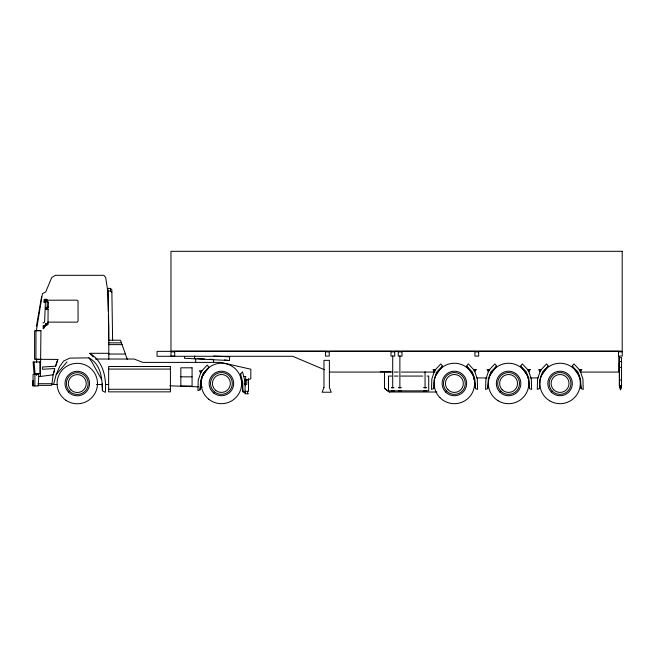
<?xml version="1.0" encoding="UTF-8"?>
<svg xmlns="http://www.w3.org/2000/svg" width="655" height="655" viewBox="0 0 655 655"><rect width="100%" height="100%" fill="white"/><g stroke="black" fill="none" stroke-linecap="round" stroke-linejoin="round"><path stroke-width="0.98" d="M38.522 376.453L40.43 376.453L40.938 330.644L34.625 330.669L34.559 359.276L57.837 359.439L55.773 366.161M35.919 359.308L35.984 330.66M36.614 375.446L36.614 373.424M36.639 362.305L36.647 359.276L40.897 359.439M36.361 330.669L42.444 293.661L45.719 291.991L51.745 277.466L55.38 275.313L103.842 275.313L105.692 277.466L107.903 292.146L108.804 326.608L108.804 359.218M46.808 299.671L44.925 299.957L44.581 302.52L45.457 299.556L46.808 299.671L48.437 302.536L48.175 307.768L45.735 307.506L45.719 308.964L48.093 309.651L48.003 323.324L47.84 324.503L45.416 325.723L43.729 327.312L43.697 328.081L44.319 326.64L47.062 324.806L45.523 323.955L45.416 325.723M34.862 385.983L34.936 374.341L38.825 374.39L38.301 386L33.004 385.967L33.086 374.316L36.877 374.365M45.735 307.506L47.152 307.408L47.217 302.053L45.915 301.513L46.341 299.155L44.163 299.45L43.828 302.381M45.563 309.119L45.4 307.26M245.592 380.563L245.748 376.478L243.39 376.478M43.189 328.802L43.189 325.429L43.615 326.108L45.179 325.322L45.457 323.562M200.045 389.799L200.594 380.702L203.214 373.154L208.912 367.332L207.217 365.097L201.126 371.606L198.219 380.211L197.933 390.634L200.045 389.799L201.904 376.928L208.912 367.332M433.635 388.595L434.183 379.499L436.803 371.95L442.502 366.129L440.807 363.893L434.715 370.402L431.817 379.016L431.522 389.43L433.635 388.595L433.921 386.614M487.705 388.595L488.253 379.499L490.873 371.95L496.572 366.129L494.877 363.893L488.794 370.402L485.887 379.016L485.592 389.43L487.705 388.595L488.278 384.641M539.392 388.595L539.941 379.499L542.553 371.95L548.251 366.129L546.565 363.893L540.473 370.402L537.567 379.016L537.28 389.43L539.392 388.595L539.818 385.623M184.644 356.41L184.464 358.269L229.332 360.537L229.692 356.828L213.727 356.017M194.453 358.768L194.723 355.984M489.277 377.706L489.563 375.724L496.572 366.129M36.369 326.608L41.576 296.641M44 328.081L44.319 326.64L43.615 326.108M621.554 385.32L620.539 389.766L619.524 385.648L619.524 357.638L621.554 357.638L621.554 385.648L620.539 389.766L619.524 385.32M108.804 353.307L89.817 353.307C103.343 361.38 106.528 377.779 105.357 392.361L102.458 390.773C102.254 378.656 100.944 364.188 88.892 357.876L69.749 358.097L63.56 361.077L59.548 366.808L56.158 374.66L53.726 384.051L51.909 384.19L53.12 374.807L54.791 368.536L42.575 369.281L42.575 366.988L55.429 366.243L57.837 359.439M54.594 370.001L53.12 374.807L40.43 376.453M45.719 308.964L47.348 308.071M45.391 301.75L46.546 300.178L47.528 301.128L45.915 301.513M435.493 375.724L442.502 366.129M541.243 375.724L548.251 366.129M474.187 379.687L473.622 375.724L466.614 366.129L468.3 363.893L474.392 370.402L477.298 379.016L477.585 389.43L475.473 388.595L474.474 381.668M527.938 377.706L527.652 375.724L520.643 366.129L522.33 363.893L528.421 370.402L531.328 379.016L531.614 389.43L529.502 388.595L528.937 384.641M579.683 378.696L579.257 375.724L572.249 366.129L573.944 363.893L580.027 370.402L582.934 379.016L583.22 389.43L581.108 388.595L580.543 384.641M56.158 374.66L67.015 361.92M240.639 373.989L242.53 371.794L245.142 381.947L245.052 392.828L242.94 391.862L240.639 373.989L242.776 382.512L242.94 391.862M43.729 327.312L44.319 326.64M42.96 323.013L44.605 322.113L45.457 301.013L46.972 300.211L77.061 300.17L78.035 300.891L78.076 321.065L77.143 322.162L47.659 322.121M45.523 323.955L48.003 323.324M44.581 300.792L45.162 300.563L44.614 300.67M47.152 307.408L48.413 306.966M45.449 308.996L47.25 308.366L47.913 308.579L48.093 309.651M245.977 380.252L250.816 378.827L250.816 369.215L220.817 362.403L142.716 362.403L134.177 359.038L95.401 359.038M46.218 299.949L46.963 300.227M46.538 308.546L47.25 308.366M384.477 371.459L384.477 388.366L389.34 392.017L436.893 392.017M45.678 301.431L47.528 301.128L46.325 300.399M392.705 387.744L394.023 387.645L391.387 387.645L392.705 387.744L392.705 355.919M399.877 387.744L401.196 387.645L398.559 387.645L399.877 387.744L399.877 355.919M425.046 387.744L426.364 387.645L423.728 387.645L425.046 387.744L425.046 371.827M36.713 330.669L40.938 330.644M108.624 340.215L120.479 340.215L127.365 359.595M108.624 342.852L121.412 342.852M108.599 344.628L122.043 344.628M172.355 351.358L157.053 351.358L157.053 356.287L292.687 356.287L324.389 369.707M174.394 351.358L326.96 351.358M329.981 351.358L392.23 351.358M394.277 351.358L399.378 351.358M401.417 351.358L475.907 351.358M477.953 351.358L618.779 351.358M171.364 351.784L174.353 351.784M325.854 351.784L328.843 351.784M391.379 351.784L394.367 351.784M398.682 351.784L401.671 351.784M475.284 351.784L478.273 351.784M618.877 351.784L621.873 351.784M108.624 354.052L125.4 354.052M619.524 361.519L621.554 361.519M619.524 367.357L621.554 367.357M108.648 369.084L170.431 369.084M380.334 371.77L390.822 371.77M329.981 372.073L392.173 372.073M394.212 372.073L398.289 372.073M401.343 372.073L434.985 372.073M580.093 372.073L618.779 372.073L618.779 356.295M391.772 376.068L388.497 376.068L388.497 390.855L428.706 390.855L428.706 376.068L427.175 376.068M394.392 376.068L398.117 376.068M400.909 376.068L422.819 376.068M180.837 376.838L192.079 376.838M476.815 377.935L487.042 377.935M529.993 377.935L538.181 377.935M619.524 380.072L621.554 380.072M38.023 383.707L51.491 383.707L51.491 385.377L38.023 385.377M51.524 384.51L57.648 384.51M96.424 384.51L102.548 384.51M105.611 384.51L108.664 384.51M619.524 385.648L621.554 385.648M108.648 389.275L170.431 389.275M248.491 393.753L245.027 393.753L245.027 391.281L248.491 391.281L248.491 378.606M112.627 340.379L111.833 289.682L110.507 288.413L107.911 288.38L108.288 311.043M107.911 291L110.507 291.025L111.833 292.302M169.85 385.803L198.391 386.843M200.43 386.917L202.469 386.99M197.687 358.629L204.647 358.989M209.616 359.251L213.595 359.456L213.595 362.174M224.436 359.923L229.332 360.537M45.179 325.322L45.948 325.519M47.217 302.053L48.437 302.536M46.873 323.865L47.84 324.503M384.477 388.366L389.34 392.017M572.249 366.129L577.947 371.95L580.567 379.499L581.108 388.595M520.643 366.129L526.342 371.95L528.962 379.499L529.502 388.595M466.614 366.129L472.312 371.95L474.932 379.499L475.473 388.595M89.817 353.307L93.231 356.983M88.892 357.876L91.839 361.92L101.353 379.032M244.847 383.838L245.404 385.672M34.076 361.953L35.034 373.637M102.057 383.846L102.458 390.773M108.403 315.096L108.697 340.379M619.303 362.968L619.303 385.828M247.606 391.281L247.606 393.753M195.698 358.522L195.698 362.174M110.507 288.413L110.507 291.025M323.963 387.473L322.104 392.23L331.242 392.23L329.383 387.473L329.383 360.348L323.963 360.348L323.963 387.473M201.945 370.763L200.692 372.973L199.398 370.779L201.945 370.763M435.542 369.559L434.281 371.77L432.996 369.576L435.542 369.559M489.613 369.559L488.352 371.77L487.066 369.576L489.613 369.559M541.292 369.559L540.039 371.77L538.746 369.576L541.292 369.559M476.119 369.576L474.834 371.77L473.573 369.559L476.119 369.576M530.149 369.576L528.863 371.77L527.602 369.559L530.149 369.576M581.755 369.576L580.469 371.77L579.208 369.559L581.755 369.576M394.023 390.929L392.705 391.395L391.387 390.929L394.023 390.929M401.196 390.929L399.877 391.395L398.559 390.929L401.196 390.929M426.364 390.929L425.046 391.395L423.728 390.929L426.364 390.929M622.193 251.315L170.971 251.315L170.971 351.088L622.193 351.088L622.193 251.315M174.713 351.579L170.963 351.579L170.963 356.091L174.713 356.091L174.713 351.579M329.244 351.579L325.494 351.579L325.494 356.091L329.244 356.091L329.244 351.579M394.728 351.579L390.978 351.579L390.978 356.091L394.728 356.091L394.728 351.579M402.031 351.579L398.273 351.579L398.273 356.091L402.031 356.091L402.031 351.579M478.658 351.579L474.908 351.579L474.908 356.091L478.658 356.091L478.658 351.579M622.25 351.579L618.5 351.579L618.5 356.091L622.25 356.091L622.25 351.579M39.865 361.953L33.086 361.953L34.044 373.637L39.865 373.637L39.865 361.953M170.431 366.505L108.648 366.505L108.648 391.854L170.431 391.854L170.431 366.505M192.079 367.807L180.837 367.807L180.837 386.024L192.079 386.024L192.079 367.807M246.779 379.761L245.109 379.761L245.109 384.452L246.779 384.452L246.779 379.761M33.037 380.85L32.75 385.664L33.037 380.85M208.74 399.223A20.223 20.223 0 0 0 241.392 386.565A20.223 20.223 0 0 0 214.111 364.606A20.223 20.223 0 0 0 208.74 399.223M213.727 393.025A12.265 12.265 0 0 0 233.532 385.345A12.265 12.265 0 0 0 216.985 372.024A12.265 12.265 0 0 0 213.727 393.025M215.798 390.445A8.957 8.957 0 0 0 230.265 384.837A8.957 8.957 0 0 0 218.18 375.11A8.957 8.957 0 0 0 215.798 390.445M214.578 391.96A10.906 10.906 0 0 0 232.189 385.14A10.906 10.906 0 0 0 217.476 373.293A10.906 10.906 0 0 0 214.578 391.96M65.885 400.246A20.223 20.223 0 0 0 97.448 385.066A20.223 20.223 0 0 0 68.521 365.318A20.223 20.223 0 0 0 65.885 400.246M68.505 392.116A12.265 12.265 0 0 0 89.096 386.859A12.265 12.265 0 0 0 74.252 371.655A12.265 12.265 0 0 0 68.505 392.116M70.871 389.807A8.957 8.957 0 0 0 85.911 385.967A8.957 8.957 0 0 0 75.063 374.865A8.957 8.957 0 0 0 70.871 389.807M69.479 391.166A10.906 10.906 0 0 0 87.778 386.491A10.906 10.906 0 0 0 74.588 372.982A10.906 10.906 0 0 0 69.479 391.166M498.07 400.729A20.223 20.223 0 0 0 528.806 383.945A20.223 20.223 0 0 0 498.897 365.719A20.223 20.223 0 0 0 498.07 400.729M499.814 392.034A12.265 12.265 0 0 0 520.398 386.777A12.265 12.265 0 0 0 505.554 371.581A12.265 12.265 0 0 0 499.814 392.034M502.18 389.725A8.957 8.957 0 0 0 517.213 385.885A8.957 8.957 0 0 0 506.372 374.783A8.957 8.957 0 0 0 502.18 389.725M500.788 391.084A10.906 10.906 0 0 0 519.087 386.409A10.906 10.906 0 0 0 505.889 372.9A10.906 10.906 0 0 0 500.788 391.084M439.914 397.593A20.223 20.223 0 0 0 473.852 388.931A20.223 20.223 0 0 0 449.379 363.869A20.223 20.223 0 0 0 439.914 397.593M445.605 392.034A12.265 12.265 0 0 0 466.196 386.777A12.265 12.265 0 0 0 451.344 371.581A12.265 12.265 0 0 0 445.605 392.034M447.971 389.725A8.957 8.957 0 0 0 463.011 385.885A8.957 8.957 0 0 0 452.163 374.783A8.957 8.957 0 0 0 447.971 389.725M446.579 391.084A10.906 10.906 0 0 0 464.878 386.409A10.906 10.906 0 0 0 451.688 372.9A10.906 10.906 0 0 0 446.579 391.084M549.545 400.729A20.223 20.223 0 0 0 580.281 383.945A20.223 20.223 0 0 0 550.372 365.719A20.223 20.223 0 0 0 549.545 400.729M551.289 392.034A12.265 12.265 0 0 0 571.88 386.777A12.265 12.265 0 0 0 557.037 371.581A12.265 12.265 0 0 0 551.289 392.034M553.655 389.725A8.957 8.957 0 0 0 568.696 385.885A8.957 8.957 0 0 0 557.855 374.783A8.957 8.957 0 0 0 553.655 389.725M552.263 391.084A10.906 10.906 0 0 0 570.57 386.409A10.906 10.906 0 0 0 557.372 372.9A10.906 10.906 0 0 0 552.263 391.084"/></g></svg>
